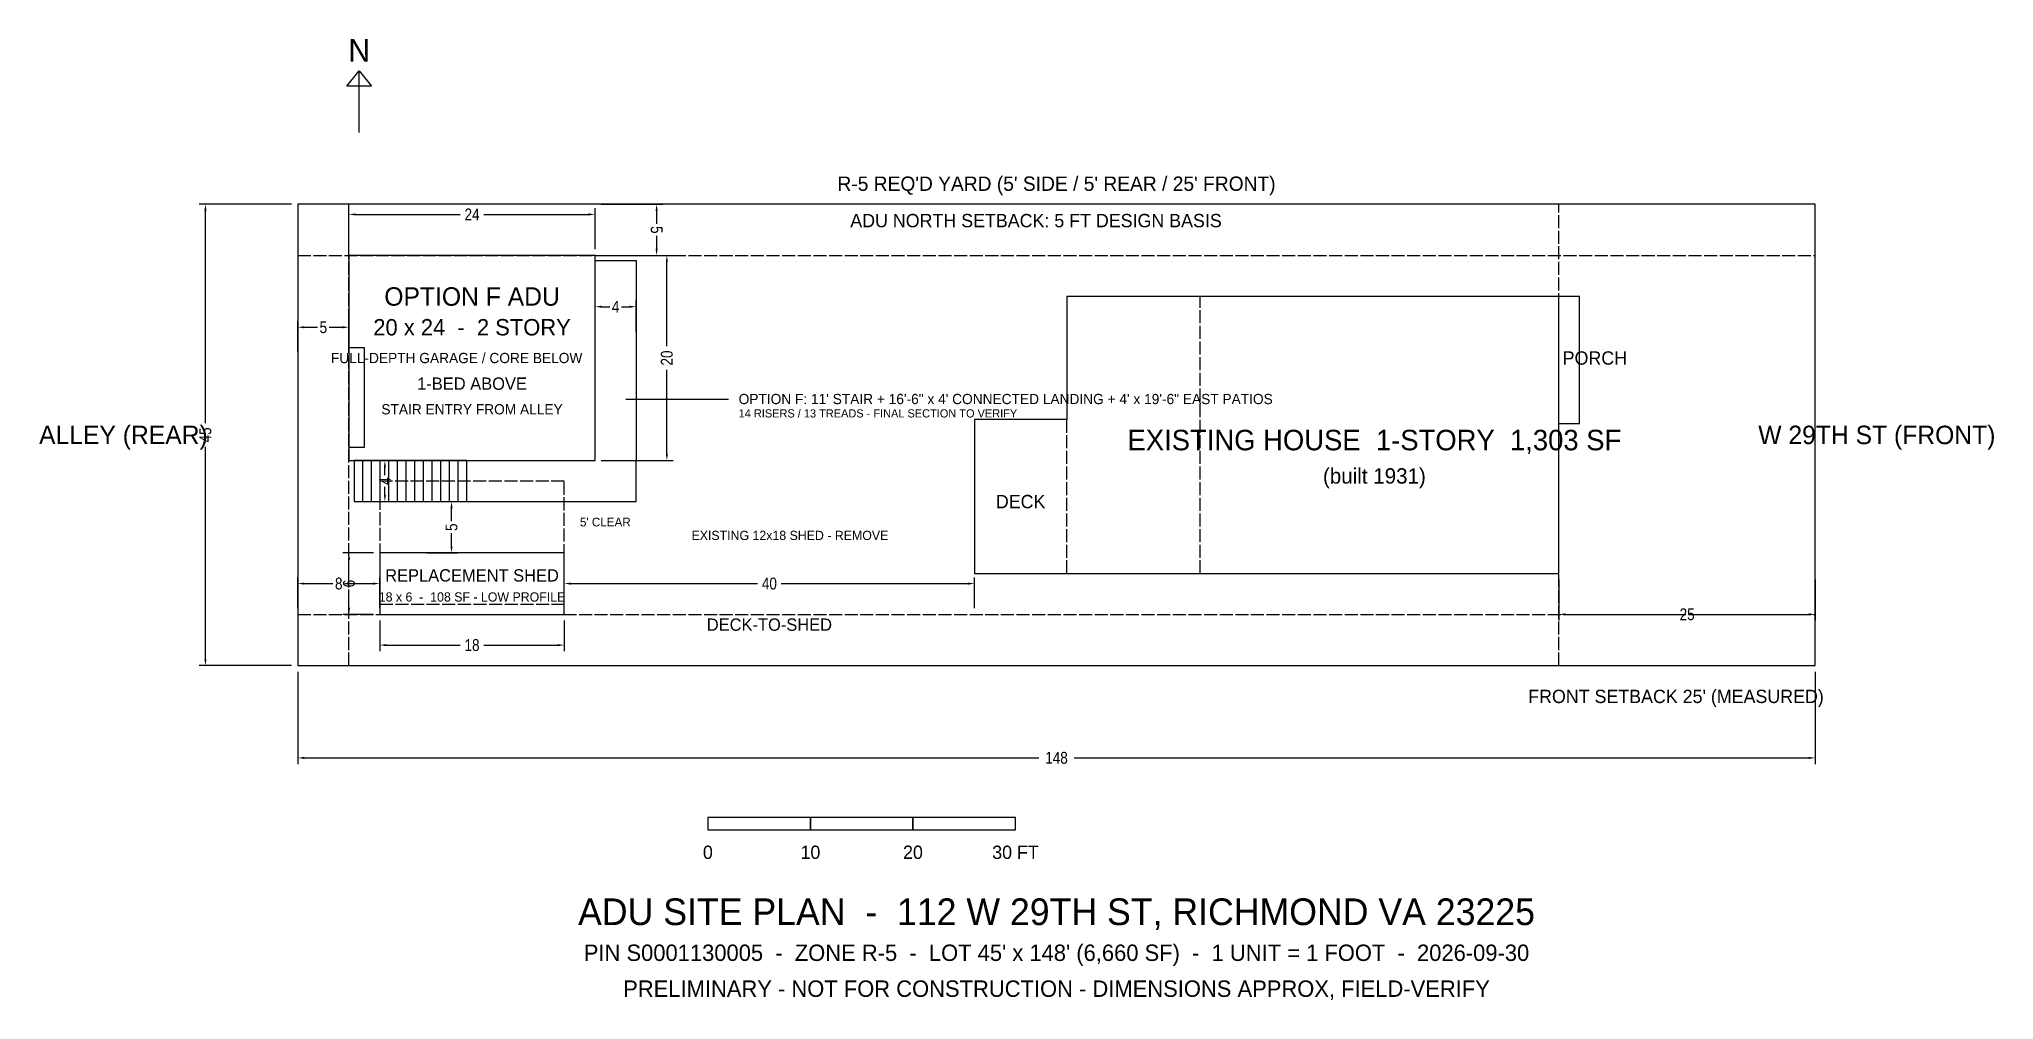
# Model space of a CAD drawing. Header units: feet. Extents: x -25 to 165, y -33 to 61.
import ezdxf
from ezdxf.enums import TextEntityAlignment as Align

# ---------------------------------------------------------------- set-up
doc = ezdxf.new("R2010")
doc.units = ezdxf.units.FT
doc.linetypes.add('DASHED', pattern=[1.524, 1.27, -0.254])
for name, color, linetype, true_color in [('DIMENSIONS', 3, 'Continuous', 0x536a5c), ('EXISTING-HOUSE', 8, 'Continuous', 0x737a74), ('EXISTING-HOUSE-DETAIL', 9, 'DASHED', 0x999e97), ('EXISTING-SHED-REMOVE', 1, 'DASHED', 0xaf7865), ('LOT-BOUNDARY', 250, 'Continuous', 0x303e35), ('NORTH-ARROW', 250, 'Continuous', 0x303e35), ('PROPOSED-ADU', 5, 'Continuous', 0x355d49), ('PROPOSED-ADU-ACCESS', 4, 'Continuous', 0x708c79), ('PROPOSED-SHED', 3, 'Continuous', 0x87714d), ('R5-SETBACK', 1, 'DASHED', 0xad6e50), ('TEXT', 250, 'Continuous', 0x303e35)]:
    doc.layers.add(name, color=color, linetype=linetype, true_color=true_color)
doc.styles.add('OpenSansCondensed-Light', font='OpenSansCondensed-Light.ttf')
doc.dimstyles.new('FT', dxfattribs={"dimtxt": 1.15, "dimasz": 0.65, "dimexe": 0.6, "dimexo": 0.6, "dimgap": 0.5, "dimtad": 1, "dimdec": 0, "dimcen": 2.5, "dimclrd": 250, "dimclre": 250, "dimclrt": 250, "dimazin": 3, "dimtfac": 1, "dimtmove": 0, "dimatfit": 3})

# ---------------------------------------------------------------- blocks, each defined once
blk = doc.blocks.new('_CLOSEDFILLED')
at = {"color": 0, "linetype": 'BYBLOCK'}
blk.add_solid([(-1, 0.16), (0, 0), (-1, -0.16)], dxfattribs=at)
blk = doc.blocks.new('*D1')
at = {"color": 250}
for p, q in [((0, -0.6), (0, -9.6)), ((148, -0.6), (148, -9.6)), ((0.65, -9), (72.275, -9)), ((75.725, -9), (147.35, -9))]:
    blk.add_line(p, q, dxfattribs=at)
at = {"layer": 'Defpoints'}
for p in [(0, 0), (148, 0), (0, -9)]:
    blk.add_point(p, dxfattribs=at)
at = {"layer": 'DIMENSIONS', "color": 250, "xscale": 0.65, "yscale": 0.65, "rotation": 180}
blk.add_blockref('_CLOSEDFILLED', (0, -9), dxfattribs=at)
at = {"layer": 'DIMENSIONS', "color": 250, "xscale": 0.65, "yscale": 0.65}
blk.add_blockref('_CLOSEDFILLED', (148, -9), dxfattribs=at)
at = {"layer": 'DIMENSIONS', "color": 250, "insert": (74, -9), "char_height": 1.15, "attachment_point": 5, "style": 'OpenSansCondensed-Light'}
blk.add_mtext('148', dxfattribs=at)
blk = doc.blocks.new('*D2')
at = {"color": 250}
for p, q in [((-0.6, 45), (-9.6, 45)), ((-9, 23.65), (-9, 44.35)), ((-9, 0.65), (-9, 21.35)), ((-0.6, 0), (-9.6, 0))]:
    blk.add_line(p, q, dxfattribs=at)
at = {"layer": 'Defpoints'}
for p in [(0, 45), (-9, 0), (0, 0)]:
    blk.add_point(p, dxfattribs=at)
at = {"layer": 'DIMENSIONS', "color": 250, "xscale": 0.65, "yscale": 0.65}
for p, rotation in [((-9, 45), 90), ((-9, 0), 270)]:
    blk.add_blockref('_CLOSEDFILLED', p, dxfattribs=dict(at, rotation=rotation))
at = {"layer": 'DIMENSIONS', "color": 250, "insert": (-9, 22.5), "char_height": 1.15, "attachment_point": 5, "rotation": 90, "style": 'OpenSansCondensed-Light'}
blk.add_mtext('45', dxfattribs=at)
blk = doc.blocks.new('*D3')
at = {"color": 250}
for p, q in [((8, 4.4), (8, 1.4)), ((26, 4.4), (26, 1.4)), ((8.65, 2), (15.85, 2)), ((18.15, 2), (25.35, 2))]:
    blk.add_line(p, q, dxfattribs=at)
at = {"layer": 'Defpoints'}
for p in [(8, 5), (26, 5), (8, 2)]:
    blk.add_point(p, dxfattribs=at)
at = {"layer": 'DIMENSIONS', "color": 250, "xscale": 0.65, "yscale": 0.65, "rotation": 180}
blk.add_blockref('_CLOSEDFILLED', (8, 2), dxfattribs=at)
at = {"layer": 'DIMENSIONS', "color": 250, "xscale": 0.65, "yscale": 0.65}
blk.add_blockref('_CLOSEDFILLED', (26, 2), dxfattribs=at)
at = {"layer": 'DIMENSIONS', "color": 250, "insert": (17, 2), "char_height": 1.15, "attachment_point": 5, "style": 'OpenSansCondensed-Light'}
blk.add_mtext('18', dxfattribs=at)
blk = doc.blocks.new('*D4')
at = {"color": 250}
for p, q in [((7.4, 11), (4.4, 11)), ((5, 8.575), (5, 10.35)), ((5, 5.65), (5, 7.425)), ((7.4, 5), (4.4, 5))]:
    blk.add_line(p, q, dxfattribs=at)
at = {"layer": 'Defpoints'}
for p in [(8, 11), (5, 5), (8, 5)]:
    blk.add_point(p, dxfattribs=at)
at = {"layer": 'DIMENSIONS', "color": 250, "xscale": 0.65, "yscale": 0.65}
for p, rotation in [((5, 11), 90), ((5, 5), 270)]:
    blk.add_blockref('_CLOSEDFILLED', p, dxfattribs=dict(at, rotation=rotation))
at = {"layer": 'DIMENSIONS', "color": 250, "insert": (5, 8), "char_height": 1.15, "attachment_point": 5, "rotation": 90, "style": 'OpenSansCondensed-Light'}
blk.add_mtext('6', dxfattribs=at)
blk = doc.blocks.new('*D5')
at = {"color": 250}
for p, q in [((0, 5.6), (0, 8.6)), ((0.65, 8), (3.425, 8)), ((4.575, 8), (7.35, 8)), ((8, 5.6), (8, 8.6))]:
    blk.add_line(p, q, dxfattribs=at)
at = {"layer": 'Defpoints'}
for p in [(0, 8), (0, 5), (8, 5)]:
    blk.add_point(p, dxfattribs=at)
at = {"layer": 'DIMENSIONS', "color": 250, "xscale": 0.65, "yscale": 0.65, "rotation": 180}
blk.add_blockref('_CLOSEDFILLED', (0, 8), dxfattribs=at)
at = {"layer": 'DIMENSIONS', "color": 250, "xscale": 0.65, "yscale": 0.65}
blk.add_blockref('_CLOSEDFILLED', (8, 8), dxfattribs=at)
at = {"layer": 'DIMENSIONS', "color": 250, "insert": (4, 8), "char_height": 1.15, "attachment_point": 5, "style": 'OpenSansCondensed-Light'}
blk.add_mtext('8', dxfattribs=at)
blk = doc.blocks.new('*D6')
at = {"color": 250}
for p, q in [((12.6, 16), (15.6, 16)), ((15, 14.075), (15, 15.35)), ((15, 11.65), (15, 12.925)), ((12.6, 11), (15.6, 11))]:
    blk.add_line(p, q, dxfattribs=at)
at = {"layer": 'Defpoints'}
for p in [(12, 16), (12, 11), (15, 11)]:
    blk.add_point(p, dxfattribs=at)
at = {"layer": 'DIMENSIONS', "color": 250, "xscale": 0.65, "yscale": 0.65}
for p, rotation in [((15, 16), 90), ((15, 11), 270)]:
    blk.add_blockref('_CLOSEDFILLED', p, dxfattribs=dict(at, rotation=rotation))
at = {"layer": 'DIMENSIONS', "color": 250, "insert": (15, 13.5), "char_height": 1.15, "attachment_point": 5, "rotation": 90, "style": 'OpenSansCondensed-Light'}
blk.add_mtext('5', dxfattribs=at)
blk = doc.blocks.new('*D7')
at = {"color": 250}
for p, q in [((5, 40.6), (5, 44.6)), ((5.65, 44), (15.85, 44)), ((18.15, 44), (28.35, 44)), ((29, 40.6), (29, 44.6))]:
    blk.add_line(p, q, dxfattribs=at)
at = {"layer": 'Defpoints'}
for p in [(5, 44), (5, 40), (29, 40)]:
    blk.add_point(p, dxfattribs=at)
at = {"layer": 'DIMENSIONS', "color": 250, "xscale": 0.65, "yscale": 0.65, "rotation": 180}
blk.add_blockref('_CLOSEDFILLED', (5, 44), dxfattribs=at)
at = {"layer": 'DIMENSIONS', "color": 250, "xscale": 0.65, "yscale": 0.65}
blk.add_blockref('_CLOSEDFILLED', (29, 44), dxfattribs=at)
at = {"layer": 'DIMENSIONS', "color": 250, "insert": (17, 44), "char_height": 1.15, "attachment_point": 5, "style": 'OpenSansCondensed-Light'}
blk.add_mtext('24', dxfattribs=at)
blk = doc.blocks.new('*D8')
at = {"color": 250}
for p, q in [((29.6, 40), (36.6, 40)), ((36, 31.15), (36, 39.35)), ((36, 20.65), (36, 28.85)), ((29.6, 20), (36.6, 20))]:
    blk.add_line(p, q, dxfattribs=at)
at = {"layer": 'Defpoints'}
for p in [(29, 40), (29, 20), (36, 20)]:
    blk.add_point(p, dxfattribs=at)
at = {"layer": 'DIMENSIONS', "color": 250, "xscale": 0.65, "yscale": 0.65}
for p, rotation in [((36, 40), 90), ((36, 20), 270)]:
    blk.add_blockref('_CLOSEDFILLED', p, dxfattribs=dict(at, rotation=rotation))
at = {"layer": 'DIMENSIONS', "color": 250, "insert": (36, 30), "char_height": 1.15, "attachment_point": 5, "rotation": 90, "style": 'OpenSansCondensed-Light'}
blk.add_mtext('20', dxfattribs=at)
blk = doc.blocks.new('*D9')
at = {"color": 250}
for p, q in [((0, 30.6), (0, 33.6)), ((0.65, 33), (1.925, 33)), ((3.075, 33), (4.35, 33)), ((5, 30.6), (5, 33.6))]:
    blk.add_line(p, q, dxfattribs=at)
at = {"layer": 'Defpoints'}
for p in [(0, 33), (0, 30), (5, 30)]:
    blk.add_point(p, dxfattribs=at)
at = {"layer": 'DIMENSIONS', "color": 250, "xscale": 0.65, "yscale": 0.65, "rotation": 180}
blk.add_blockref('_CLOSEDFILLED', (0, 33), dxfattribs=at)
at = {"layer": 'DIMENSIONS', "color": 250, "xscale": 0.65, "yscale": 0.65}
blk.add_blockref('_CLOSEDFILLED', (5, 33), dxfattribs=at)
at = {"layer": 'DIMENSIONS', "color": 250, "insert": (2.5, 33), "char_height": 1.15, "attachment_point": 5, "style": 'OpenSansCondensed-Light'}
blk.add_mtext('5', dxfattribs=at)
blk = doc.blocks.new('*D10')
at = {"color": 250}
for p, q in [((29.6, 45), (35.6, 45)), ((35, 44.35), (35, 43.075)), ((35, 41.925), (35, 40.65)), ((29.6, 40), (35.6, 40))]:
    blk.add_line(p, q, dxfattribs=at)
at = {"layer": 'Defpoints'}
for p in [(29, 45), (35, 45), (29, 40)]:
    blk.add_point(p, dxfattribs=at)
at = {"layer": 'DIMENSIONS', "color": 250, "xscale": 0.65, "yscale": 0.65}
for p, rotation in [((35, 45), 90), ((35, 40), -90)]:
    blk.add_blockref('_CLOSEDFILLED', p, dxfattribs=dict(at, rotation=rotation))
at = {"layer": 'DIMENSIONS', "color": 250, "insert": (35, 42.5), "char_height": 1.15, "attachment_point": 5, "rotation": 270, "style": 'OpenSansCondensed-Light'}
blk.add_mtext('5', dxfattribs=at)
blk = doc.blocks.new('*D11')
at = {"color": 250}
for p, q in [((6.1, 20), (9.1, 20)), ((8.5, 18.575), (8.5, 19.35)), ((8.5, 16.65), (8.5, 17.425)), ((6.1, 16), (9.1, 16))]:
    blk.add_line(p, q, dxfattribs=at)
at = {"layer": 'Defpoints'}
for p in [(5.5, 20), (5.5, 16), (8.5, 16)]:
    blk.add_point(p, dxfattribs=at)
at = {"layer": 'DIMENSIONS', "color": 250, "xscale": 0.65, "yscale": 0.65}
for p, rotation in [((8.5, 20), 90), ((8.5, 16), 270)]:
    blk.add_blockref('_CLOSEDFILLED', p, dxfattribs=dict(at, rotation=rotation))
at = {"layer": 'DIMENSIONS', "color": 250, "insert": (8.5, 18), "char_height": 1.15, "attachment_point": 5, "rotation": 90, "style": 'OpenSansCondensed-Light'}
blk.add_mtext('4', dxfattribs=at)
blk = doc.blocks.new('*D12')
at = {"color": 250}
for p, q in [((29, 32.6), (29, 35.6)), ((29.65, 35), (30.425, 35)), ((31.575, 35), (32.35, 35)), ((33, 32.6), (33, 35.6))]:
    blk.add_line(p, q, dxfattribs=at)
at = {"layer": 'Defpoints'}
for p in [(29, 35), (29, 32), (33, 32)]:
    blk.add_point(p, dxfattribs=at)
at = {"layer": 'DIMENSIONS', "color": 250, "xscale": 0.65, "yscale": 0.65, "rotation": 180}
blk.add_blockref('_CLOSEDFILLED', (29, 35), dxfattribs=at)
at = {"layer": 'DIMENSIONS', "color": 250, "xscale": 0.65, "yscale": 0.65}
blk.add_blockref('_CLOSEDFILLED', (33, 35), dxfattribs=at)
at = {"layer": 'DIMENSIONS', "color": 250, "insert": (31, 35), "char_height": 1.15, "attachment_point": 5, "style": 'OpenSansCondensed-Light'}
blk.add_mtext('4', dxfattribs=at)
blk = doc.blocks.new('*D13')
at = {"color": 250}
for p, q in [((123, 8.4), (123, 4.4)), ((148, 8.4), (148, 4.4)), ((123.65, 5), (134.35, 5)), ((136.65, 5), (147.35, 5))]:
    blk.add_line(p, q, dxfattribs=at)
at = {"layer": 'Defpoints'}
for p in [(123, 9), (148, 9), (123, 5)]:
    blk.add_point(p, dxfattribs=at)
at = {"layer": 'DIMENSIONS', "color": 250, "xscale": 0.65, "yscale": 0.65, "rotation": 180}
blk.add_blockref('_CLOSEDFILLED', (123, 5), dxfattribs=at)
at = {"layer": 'DIMENSIONS', "color": 250, "xscale": 0.65, "yscale": 0.65}
blk.add_blockref('_CLOSEDFILLED', (148, 5), dxfattribs=at)
at = {"layer": 'DIMENSIONS', "color": 250, "insert": (135.5, 5), "char_height": 1.15, "attachment_point": 5, "style": 'OpenSansCondensed-Light'}
blk.add_mtext('25', dxfattribs=at)
blk = doc.blocks.new('*D14')
at = {"color": 250}
for p, q in [((26, 5.6), (26, 8.6)), ((26.65, 8), (44.85, 8)), ((47.15, 8), (65.35, 8)), ((66, 5.6), (66, 8.6))]:
    blk.add_line(p, q, dxfattribs=at)
at = {"layer": 'Defpoints'}
for p in [(26, 8), (26, 5), (66, 5)]:
    blk.add_point(p, dxfattribs=at)
at = {"layer": 'DIMENSIONS', "color": 250, "xscale": 0.65, "yscale": 0.65, "rotation": 180}
blk.add_blockref('_CLOSEDFILLED', (26, 8), dxfattribs=at)
at = {"layer": 'DIMENSIONS', "color": 250, "xscale": 0.65, "yscale": 0.65}
blk.add_blockref('_CLOSEDFILLED', (66, 8), dxfattribs=at)
at = {"layer": 'DIMENSIONS', "color": 250, "insert": (46, 8), "char_height": 1.15, "attachment_point": 5, "style": 'OpenSansCondensed-Light'}
blk.add_mtext('40', dxfattribs=at)

msp = doc.modelspace()

# ---------------------------------------------------------------- linework, layer by layer
at = {"layer": 'EXISTING-HOUSE'}
msp.add_lwpolyline([(125, 36), (75, 36), (75, 24), (66, 24), (66, 9), (75, 9), (123, 9), (123, 23.6), (125, 23.6)], close=True, dxfattribs=at)
at = {"layer": 'EXISTING-HOUSE-DETAIL'}
for p, q in [((88, 9), (88, 36)), ((123, 23.6), (123, 36)), ((75, 9), (75, 24))]:
    msp.add_line(p, q, dxfattribs=at)
at = {"layer": 'EXISTING-SHED-REMOVE'}
msp.add_lwpolyline([(8, 6), (26, 6), (26, 18), (8, 18)], close=True, dxfattribs=at)
at = {"layer": 'LOT-BOUNDARY'}
msp.add_lwpolyline([(0, 0), (148, 0), (148, 45), (0, 45)], close=True, dxfattribs=at)
at = {"layer": 'NORTH-ARROW'}
msp.add_line((6, 52), (6, 58), dxfattribs=at)
msp.add_lwpolyline([(4.8, 56.5), (6, 58), (7.2, 56.5)], close=True, dxfattribs=at)
at = {"layer": 'PROPOSED-ADU'}
for points in [[(5, 20), (29, 20), (29, 40), (5, 40)], [(5, 21.3), (6.5, 21.3), (6.5, 31), (5, 31)]]:
    msp.add_lwpolyline(points, close=True, dxfattribs=at)
at = {"layer": 'PROPOSED-ADU-ACCESS'}
for p, q in [((32, 26), (42, 26)), ((6.35, 16), (6.35, 20)), ((7.19, 16), (7.19, 20)), ((8.04, 16), (8.04, 20)), ((8.88, 16), (8.88, 20)), ((9.73, 16), (9.73, 20)), ((10.58, 16), (10.58, 20)), ((11.42, 16), (11.42, 20)), ((12.27, 16), (12.27, 20)), ((13.12, 16), (13.12, 20)), ((13.96, 16), (13.96, 20)), ((14.81, 16), (14.81, 20)), ((15.65, 16), (15.65, 20)), ((16.5, 20), (29, 20))]:
    msp.add_line(p, q, dxfattribs=at)
for points in [[(29, 20), (29, 39.5), (33, 39.5), (33, 20)], [(16.5, 16), (33, 16), (33, 20)]]:
    msp.add_lwpolyline(points, dxfattribs=at)
msp.add_lwpolyline([(5.5, 16), (16.5, 16), (16.5, 20), (5.5, 20)], close=True, dxfattribs=at)
at = {"layer": 'PROPOSED-SHED'}
msp.add_lwpolyline([(8, 5), (26, 5), (26, 11), (8, 11)], close=True, dxfattribs=at)
at = {"layer": 'R5-SETBACK'}
for p, q in [((5, 0), (5, 45)), ((123, 0), (123, 45)), ((0, 40), (148, 40)), ((0, 5), (148, 5))]:
    msp.add_line(p, q, dxfattribs=at)
at = {"layer": 'TEXT'}
for points in [[(40, -16), (50, -16), (50, -14.8), (40, -14.8)], [(50, -16), (60, -16), (60, -14.8), (50, -14.8)], [(60, -16), (70, -16), (70, -14.8), (60, -14.8)]]:
    msp.add_lwpolyline(points, close=True, dxfattribs=at)

# ---------------------------------------------------------------- texts
at = {"layer": 'DIMENSIONS'}
for s, height, p in [('ADU NORTH SETBACK: 5 FT DESIGN BASIS', 1.3, (72, 43.4)), ('DECK-TO-SHED', 1.2, (46, 4))]:
    msp.add_text(s, height=height, dxfattribs=at).set_placement(p, align=Align.MIDDLE_CENTER)
msp.add_text("FRONT SETBACK 25' (MEASURED)", height=1.3, dxfattribs=at).set_placement((120, -3), align=Align.MIDDLE_LEFT)
at = {"layer": 'EXISTING-SHED-REMOVE'}
msp.add_text('EXISTING 12x18 SHED - REMOVE', height=0.9, dxfattribs=at).set_placement((48, 12.7), align=Align.MIDDLE_CENTER)
at = {"layer": 'NORTH-ARROW'}
msp.add_text('N', height=2.2, dxfattribs=at).set_placement((6, 60), align=Align.MIDDLE_CENTER)
at = {"layer": 'PROPOSED-ADU'}
for s, height, p in [('OPTION F ADU', 1.8, (17, 36)), ('20 x 24  -  2 STORY', 1.6, (17, 33)), ('FULL-DEPTH GARAGE / CORE BELOW', 1, (15.5, 30)), ('1-BED ABOVE', 1.2, (17, 27.5)), ('STAIR ENTRY FROM ALLEY', 1, (17, 25))]:
    msp.add_text(s, height=height, dxfattribs=at).set_placement(p, align=Align.MIDDLE_CENTER)
at = {"layer": 'PROPOSED-ADU-ACCESS'}
for s, height, p in [('OPTION F: 11\' STAIR + 16\'-6" x 4\' CONNECTED LANDING + 4\' x 19\'-6" EAST PATIOS', 1, (43, 26)), ('14 RISERS / 13 TREADS - FINAL SECTION TO VERIFY', 0.8, (43, 24.6))]:
    msp.add_text(s, height=height, dxfattribs=at).set_placement(p, align=Align.MIDDLE_LEFT)
at = {"layer": 'PROPOSED-SHED'}
for s, height, p in [("5' CLEAR", 0.85, (30, 14)), ('REPLACEMENT SHED', 1.2, (17, 8.8)), ('18 x 6  -  108 SF - LOW PROFILE', 0.9, (17, 6.7))]:
    msp.add_text(s, height=height, dxfattribs=at).set_placement(p, align=Align.MIDDLE_CENTER)
at = {"layer": 'R5-SETBACK'}
for s, height, p in [("R-5 REQ'D YARD (5' SIDE / 5' REAR / 25' FRONT)", 1.4, (74, 47)), ('PRELIMINARY - NOT FOR CONSTRUCTION - DIMENSIONS APPROX, FIELD-VERIFY', 1.6, (74, -31.5))]:
    msp.add_text(s, height=height, dxfattribs=at).set_placement(p, align=Align.MIDDLE_CENTER)
at = {"layer": 'TEXT'}
for s, height, p in [('PORCH', 1.3, (126.5, 30)), ('ALLEY (REAR)', 1.8, (-17, 22.5)), ('EXISTING HOUSE  1-STORY  1,303 SF', 2, (105, 22)), ('W 29TH ST (FRONT)', 1.8, (154, 22.5)), ('(built 1931)', 1.5, (105, 18.5)), ('DECK', 1.3, (70.5, 16)), ('0', 1.3, (40, -18.2)), ('10', 1.3, (50, -18.2)), ('20', 1.3, (60, -18.2)), ('30 FT', 1.3, (70, -18.2)), ('ADU SITE PLAN  -  112 W 29TH ST, RICHMOND VA 23225', 2.6, (74, -24)), ("PIN S0001130005  -  ZONE R-5  -  LOT 45' x 148' (6,660 SF)  -  1 UNIT = 1 FOOT  -  2026-09-30", 1.6, (74, -28))]:
    msp.add_text(s, height=height, dxfattribs=at).set_placement(p, align=Align.MIDDLE_CENTER)

# ---------------------------------------------------------------- dimensions: what is measured, and where the dimension line sits
at = {"layer": 'DIMENSIONS'}
for base, p1, p2, angle, picture, middle in [((-9, 0), (0, 0), (0, 45), 90, '*D2', (-9, 22.5)), ((35, 45), (29, 45), (29, 40), 270, '*D10', (35, 42.5)), ((36, 20), (29, 20), (29, 40), 90, '*D8', (36, 30)), ((8.5, 16), (5.5, 16), (5.5, 20), 90, '*D11', (8.5, 18)), ((15, 11), (12, 11), (12, 16), 90, '*D6', (15, 13.5)), ((5, 5), (8, 5), (8, 11), 90, '*D4', (5, 8))]:
    dim = msp.add_linear_dim(base=base, p1=p1, p2=p2, angle=angle, dimstyle='FT', dxfattribs=at)
    dim.commit()
    dim.dimension.update_dxf_attribs({"geometry": picture, "text_midpoint": middle})
for base, p1, p2, picture, middle in [((5, 44), (5, 40), (29, 40), '*D7', (17, 44)), ((29, 35), (29, 32), (33, 32), '*D12', (31, 35)), ((0, 33), (0, 30), (5, 30), '*D9', (2.5, 33)), ((0, 8), (0, 5), (8, 5), '*D5', (4, 8)), ((26, 8), (26, 5), (66, 5), '*D14', (46, 8)), ((123, 5), (123, 9), (148, 9), '*D13', (135.5, 5)), ((8, 2), (8, 5), (26, 5), '*D3', (17, 2)), ((0, -9), (0, 0), (148, 0), '*D1', (74, -9))]:
    dim = msp.add_linear_dim(base=base, p1=p1, p2=p2, dimstyle='FT', dxfattribs=at)
    dim.commit()
    dim.dimension.update_dxf_attribs({"geometry": picture, "text_midpoint": middle})

doc.saveas('drawing.dxf')
